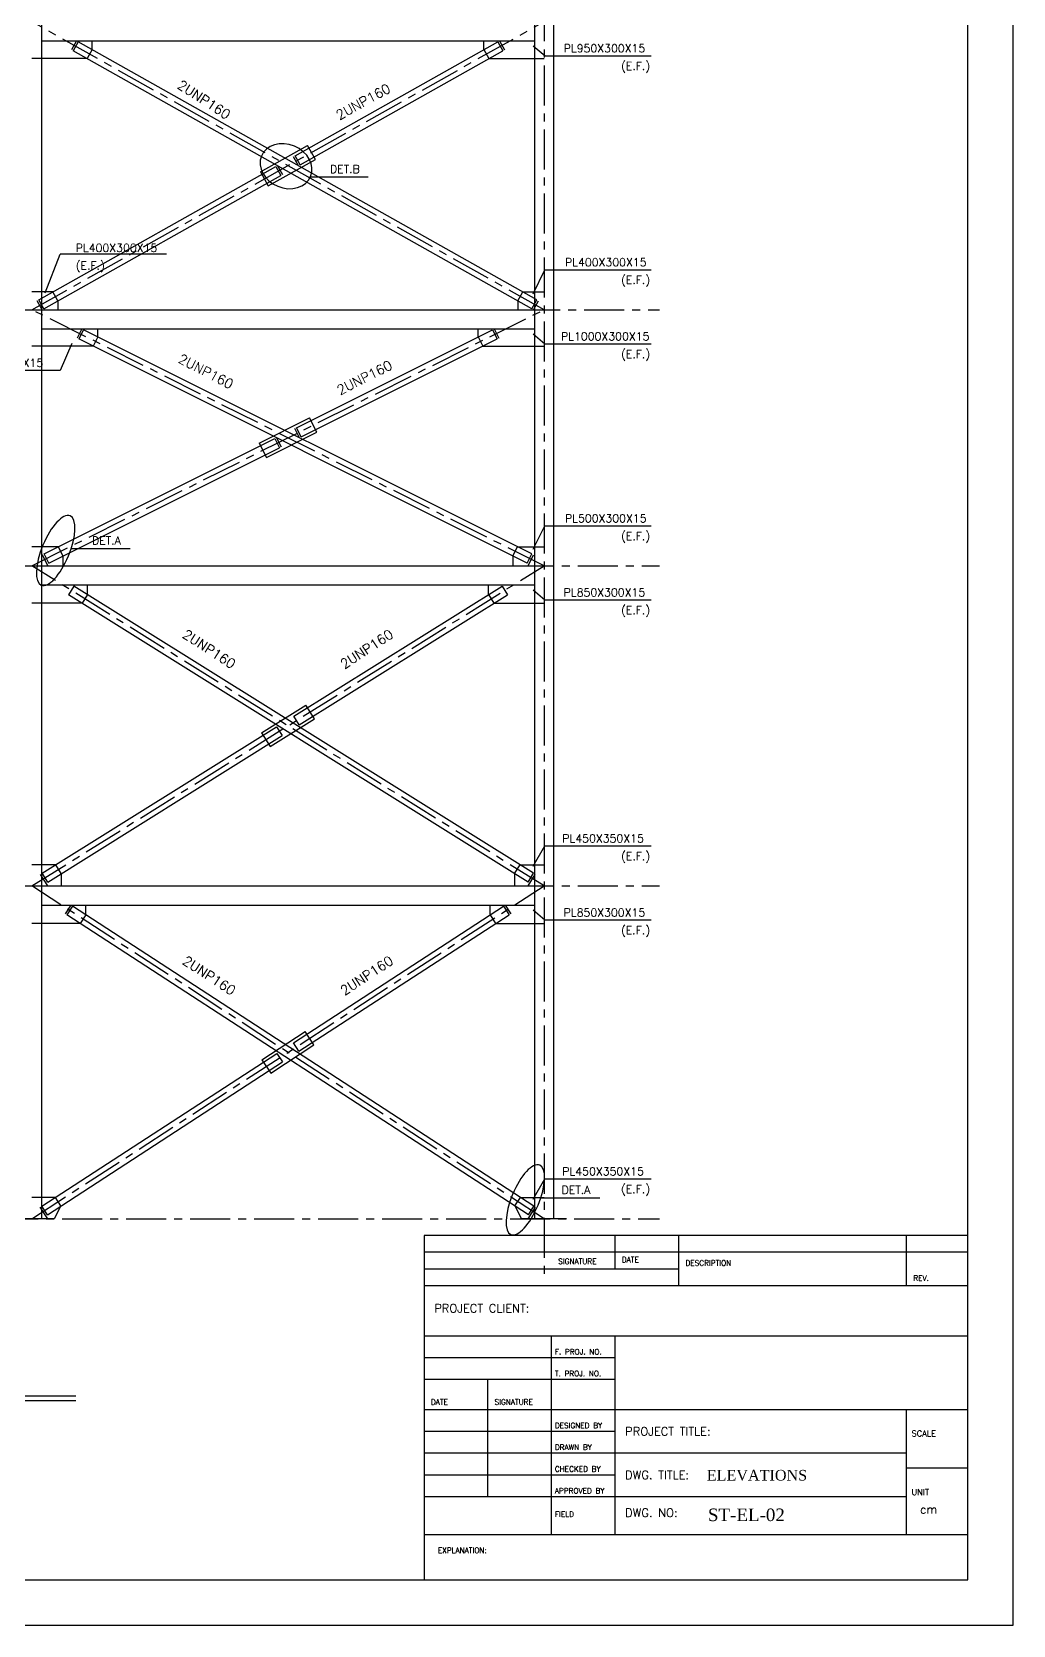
# Model space of a CAD drawing. Header units: inches. Extents: x 1387 to 2676, y -3554 to -2136.
# Drawn here: x 2549.06 to 2579.72, y -2976.87 to -2927.1 of the extents above; entities that cross this region are included whole.
import ezdxf
from ezdxf.enums import TextEntityAlignment as Align

# ---------------------------------------------------------------- set-up
doc = ezdxf.new("R2010")
doc.units = ezdxf.units.IN
doc.header["$MEASUREMENT"] = 0
doc.linetypes.add('CENTER', pattern=[2, 1.25, -0.25, 0.25, -0.25])
for name, color, linetype in [('1', 1, 'Continuous'), ('2Y', 2, 'Continuous'), ('3G', 3, 'Continuous'), ('6M', 6, 'Continuous'), ('AXE', 1, 'CENTER'), ('Layer4', 118, 'Continuous'), ('MEMBER TEXT', 7, 'Continuous')]:
    doc.layers.add(name, color=color, linetype=linetype)
doc.styles.add('ROMANC', font='TXT.shx')
doc.styles.add('ROMANS', font='ROMANS')
doc.styles.add('style1', font='times.ttf')

msp = doc.modelspace()

# ---------------------------------------------------------------- linework, layer by layer
at = {"layer": '1'}
for p, q in [((2561.31999673, -2964.70222438), (2561.31999673, -2975.45734189)), ((2561.31999673, -2964.70222438), (2561.31999673, -2974.04475834)), ((2578.30094543, -2964.70222438), (2561.31999673, -2964.70222438)), ((2567.28423837, -2965.74858256), (2567.28423837, -2964.70222438)), ((2569.27231892, -2966.27176165), (2569.27231892, -2964.70222438)), ((2576.38755456, -2966.27176165), (2576.38755456, -2964.70222438)), ((2578.30094543, -2965.22540347), (2561.31999673, -2965.22540347)), ((2569.27231892, -2965.74858256), (2561.31999673, -2965.74858256)), ((2578.30094543, -2966.27176165), (2561.31999673, -2966.27176165)), ((2578.30094543, -2967.84129893), (2561.31999673, -2967.84129893)), ((2565.29615783, -2974.04475834), (2565.29615783, -2967.84129893)), ((2567.28423837, -2974.04475834), (2567.28423837, -2967.84129893)), ((2567.28423837, -2968.52143175), (2561.31999673, -2968.52143175)), ((2567.28423837, -2969.20156456), (2561.31999673, -2969.20156456)), ((2563.30807728, -2972.8638182), (2563.30807728, -2969.20156456)), ((2567.28423837, -2970.14328693), (2561.31999673, -2970.14328693)), ((2578.30094543, -2970.14328693), (2567.28423837, -2970.14328693)), ((2576.38755456, -2974.04475834), (2576.38755456, -2970.14328693)), ((2567.28423837, -2970.82341975), (2561.31999673, -2970.82341975)), ((2576.38755456, -2971.50355257), (2561.31999673, -2971.50355257)), ((2578.30094543, -2971.97441375), (2576.38755456, -2971.97441375)), ((2567.28423837, -2972.18368538), (2561.31999673, -2972.18368538)), ((2567.28423837, -2972.8638182), (2561.31999673, -2972.8638182)), ((2576.38755456, -2972.8638182), (2567.28423837, -2972.8638182)), ((2561.31999673, -2974.04475834), (2578.30094543, -2974.04475834))]:
    msp.add_line(p, q, dxfattribs=at)
msp.add_lwpolyline([(2578.30094543, -2975.45734189), (2578.30094543, -2894.18899172), (2521.6679488, -2894.18899172), (2521.6679488, -2975.45734189)], close=True, dxfattribs=at)
at = {"layer": '2Y'}
for p, q in [((2564.7223532, -2927.53099994, 0.01479554), (2565.09256932, -2927.84267115, 0.01479554)), ((2565.09256932, -2927.84267115, 0.01479554), (2568.40963544, -2927.84280344, 0.01479554)), ((2557.76444748, -2931.62984741, 0.00742644), (2559.57233631, -2931.62984741, 0.00742644)), ((2549.48243559, -2935.24821217, -0.0004464), (2549.94875715, -2934.04686695, -0.0004464)), ((2553.26582327, -2934.04686695, -0.0004464), (2549.94875715, -2934.04686695, -0.0004464)), ((2564.72206728, -2935.28605535, -0.00032953), (2565.09232607, -2934.52761816, -0.00032953)), ((2565.09232607, -2934.52761816, -0.00032953), (2568.40939219, -2934.52775045, -0.00032953)), ((2564.72196938, -2936.53099993, -0.00032953), (2565.0921855, -2936.84267114, -0.00032953)), ((2550.31535376, -2936.83346915), (2549.94512521, -2937.67299264)), ((2565.0921855, -2936.84267114, -0.00032953), (2568.40925162, -2936.84280343, -0.00032953)), ((2549.94512521, -2937.67299264), (2546.62805909, -2937.67299264)), ((2564.71895186, -2943.26003279, -0.01532949), (2565.09197328, -2942.52761613, -0.01532949)), ((2565.09197328, -2942.52761613, -0.01532949), (2568.4090394, -2942.52774842, -0.01532949)), ((2550.29049676, -2943.23908737, -0.01457465), (2552.1377428, -2943.23908737, -0.01457465)), ((2564.72168397, -2944.53099992, -0.01532952), (2565.09190008, -2944.84267114, -0.01532952)), ((2565.09190008, -2944.84267114, -0.01532952), (2568.4089662, -2944.84280342, -0.01532952)), ((2564.72135441, -2953.16072935, -0.01532949), (2565.09160821, -2952.52761815, -0.01532949)), ((2565.09160821, -2952.52761815, -0.01532949), (2568.40867433, -2952.52775044, -0.01532949)), ((2564.72128515, -2954.53099991, -0.01532952), (2565.09150127, -2954.84267113, -0.01532952)), ((2565.09150127, -2954.84267113, -0.01532952), (2568.40856739, -2954.84280342, -0.01532952)), ((2564.72088323, -2963.56072921, -0.00032953), (2565.09113703, -2962.92761801, -0.00032953)), ((2565.09113703, -2962.92761801, -0.00032953), (2568.40820315, -2962.9277503, -0.00032953)), ((2564.96123963, -2963.52305418, -0.00004286), (2566.80848567, -2963.52305418, -0.00004286))]:
    msp.add_line(p, q, dxfattribs=at)
at = {"layer": '2Y', "extrusion": (0, 0, -1)}
msp.add_ellipse((2557.00310982, -2931.29670514, 0.00742644), major_axis=(0.76773116, -0.31833612), ratio=0.8162990064, start_param=-1.5707963268, end_param=4.7123889804, dxfattribs=at)
for centre in [(2549.80688076, -2943.30151484, -0.01457465), (2564.47762364, -2963.58548165, -0.00004286)]:
    msp.add_ellipse(centre, major_axis=(0.44980915, 1.08480463), ratio=0.3680028453, dxfattribs=at)
at = {"layer": '3G'}
for p, q in [((2549.36246243, -2901.47852927), (2549.36252155, -2964.17852927)), ((2564.76251171, -2901.47854436), (2564.76257083, -2964.17854436)), ((2565.36251171, -2901.47854436), (2565.36257083, -2964.17854436)), ((2549.36246368, -2927.37852927, 0.01512507), (2564.76253614, -2927.37852927, 0.03012503)), ((2550.5077808, -2927.40794495, 0.01369401), (2550.35089716, -2927.6868491, 0.01369401)), ((2564.68380561, -2935.74911359, 0.00020791), (2550.35089716, -2927.6868491, 0.01364498)), ((2564.84068926, -2935.47020944, 0.00020791), (2550.5077808, -2927.40794495, 0.01364498)), ((2550.94356853, -2927.65307565, 0.01369401), (2550.78668488, -2927.9319798, 0.01369401)), ((2550.94356853, -2927.65307565, 0.01369401), (2550.94356624, -2927.37852927, 0.01604126)), ((2557.28426985, -2930.97023379, 0.00770785), (2563.61721907, -2927.40793259, 0.01364498)), ((2557.44115402, -2931.24913764, 0.00770785), (2563.77410324, -2927.68683644, 0.01364498)), ((2563.18143181, -2927.65306411, 0.01369401), (2563.18143358, -2927.37851773, 0.01604126)), ((2563.18143181, -2927.65306411, 0.01369401), (2563.33831598, -2927.93196796, 0.01369401)), ((2563.61721907, -2927.40793259, 0.01369401), (2563.77410324, -2927.68683644, 0.01369401)), ((2550.78668488, -2927.9319798, 0.01369401), (2549.06246421, -2927.93198142, -0.00357451)), ((2563.33831598, -2927.93196796, 0.01369401), (2565.06253666, -2927.93196634, -0.00357451)), ((2556.20394222, -2931.47465963, 0.00673641), (2557.67593344, -2930.64666056, 0.0081164)), ((2557.92106496, -2931.08244782, 0.00765882), (2557.67593344, -2930.64666056, 0.00765882)), ((2556.44907374, -2931.91044689, 0.00673641), (2557.92106496, -2931.08244782, 0.0081164)), ((2557.44115402, -2931.24913764, 0.00765882), (2557.28426985, -2930.97023379, 0.00765882)), ((2549.28432582, -2935.47022411, 0.00020791), (2556.68385315, -2931.30796982, 0.00714496)), ((2549.44120999, -2935.74912796, 0.00020791), (2556.84073733, -2931.58687367, 0.00714496)), ((2556.20394222, -2931.47465963, 0.00719398), (2556.44907374, -2931.91044689, 0.00719398)), ((2556.68385315, -2931.30796982, 0.00719398), (2556.84073733, -2931.58687367, 0.00719398)), ((2549.72011308, -2935.22509259, 0.00015888), (2549.06255789, -2935.22509445, -0.00015178)), ((2549.44120999, -2935.74912796, 0.00015888), (2549.28432582, -2935.47022411, 0.00015888)), ((2549.87699725, -2935.50399644, 0.00015888), (2549.72011308, -2935.22509259, 0.00015888)), ((2549.87699725, -2935.50399644, 0.00015888), (2549.87701113, -2935.77854282, 0.01387494)), ((2564.24801789, -2935.50398289, 0.00015888), (2564.24800453, -2935.77852927, 0.01387494)), ((2564.24801789, -2935.50398289, 0.00015888), (2564.40490154, -2935.22507874, 0.00015888)), ((2564.40490154, -2935.22507874, 0.00015888), (2565.06245673, -2935.22507936, -0.00015178)), ((2564.68380561, -2935.74911359, 0.00015888), (2564.84068926, -2935.47020944, 0.00015888)), ((2549.36248858, -2935.77852927), (2564.76256103, -2935.77852927, 0.01499996)), ((2549.36248858, -2936.37852927), (2564.76256103, -2936.37852927, 0.01499996)), ((2550.67402776, -2936.40536212, -0.00139332), (2550.53091924, -2936.69157873, -0.00139332)), ((2564.53735084, -2943.69480457, -0.01457465), (2550.53091924, -2936.69157873, -0.00144364)), ((2564.68045946, -2943.40858801, -0.01457465), (2550.67402776, -2936.40536212, -0.00144364)), ((2551.12124123, -2936.62896917, -0.00139332), (2550.97813271, -2936.91518579, -0.00139332)), ((2551.12124123, -2936.62896917, -0.00139332), (2551.12125553, -2936.37852927, 0.01328689)), ((2557.33085197, -2939.46545144, -0.00718129), (2563.45102185, -2936.40536212, -0.00144364)), ((2557.47396, -2939.7516661, -0.00718129), (2563.59412128, -2936.69155956, -0.00144364)), ((2563.00380838, -2936.62896917, -0.00139332), (2563.00379408, -2936.37852927, 0.01328689)), ((2563.00380838, -2936.62896917, -0.00139332), (2563.14691689, -2936.91518579, -0.00139332)), ((2563.45102185, -2936.40536212, -0.00139332), (2563.59413036, -2936.69157873, -0.00139332)), ((2550.97813271, -2936.91518579, -0.00139332), (2549.06259447, -2936.9151876)), ((2563.14691689, -2936.91518579, -0.00139332), (2565.06245514, -2936.9151876)), ((2556.16362587, -2939.94844224, -0.00823783), (2557.73781605, -2939.16134602, -0.00676203)), ((2557.96142373, -2939.60855917, -0.00791919), (2557.73781605, -2939.16134602, -0.00708067)), ((2556.38723355, -2940.39565539, -0.00823783), (2557.96142373, -2939.60855917, -0.00676203)), ((2557.47396085, -2939.75166778, -0.00776826), (2557.33085193, -2939.46545137, -0.0072316)), ((2549.44460006, -2943.40860857, -0.01457465), (2556.6510888, -2939.8053337, -0.00781857)), ((2549.58769877, -2943.69480457, -0.01457465), (2556.79419764, -2940.09154997, -0.00781857)), ((2556.16362587, -2939.94844224, -0.00708066), (2556.38723355, -2940.39565539, -0.00791919)), ((2556.65108876, -2939.80533363, -0.0072316), (2556.79419768, -2940.09155005, -0.00776825)), ((2549.89180361, -2943.18498095, -0.01462496), (2549.06247859, -2943.18498174)), ((2549.58769877, -2943.69480457, -0.01477529), (2549.44459013, -2943.40858799, -0.01462496)), ((2550.03491224, -2943.47119752, -0.01477529), (2549.89180351, -2943.18498076, -0.01462496)), ((2550.03491224, -2943.47119752, -0.01477529), (2550.03491182, -2943.77852927, -0.01434501)), ((2564.09013737, -2943.47119752, -0.01477529), (2564.23324609, -2943.18498076, -0.01462496)), ((2564.09013737, -2943.47119752, -0.01477529), (2564.09013779, -2943.77852927, -0.01434501)), ((2564.233246, -2943.18498095, -0.01462496), (2565.06257102, -2943.18498174)), ((2564.53735084, -2943.69480457, -0.01477529), (2564.68045947, -2943.40858799, -0.01462496)), ((2549.36248858, -2943.77852927, -0.01499996), (2564.76256103, -2943.77852927)), ((2549.36248858, -2944.37852927, -0.01499996), (2564.76256103, -2944.37852927)), ((2550.37524347, -2944.41032926, -0.01499996), (2550.20564351, -2944.68168853, -0.01499996)), ((2564.7368093, -2953.3863303, -0.01499996), (2550.37524347, -2944.41032926, -0.01499996)), ((2550.79924233, -2944.67532921, -0.01499996), (2550.79924096, -2944.37852927, -0.01360054)), ((2557.24569155, -2948.47541102, -0.01499996), (2563.74980613, -2944.41032926, -0.01499996)), ((2563.32580728, -2944.67532921, -0.01499996), (2563.32580864, -2944.37852927, -0.01360054)), ((2563.74980613, -2944.41032926, -0.01499996), (2563.9194061, -2944.68168853, -0.01499996)), ((2550.62964236, -2944.94668848, -0.01499996), (2549.06248025, -2944.94668995)), ((2564.56720933, -2953.65768956, -0.01499996), (2550.20564351, -2944.68168853, -0.01499996)), ((2550.79924233, -2944.67532921, -0.01499996), (2550.62964236, -2944.94668848, -0.01499996)), ((2557.41529152, -2948.74677028, -0.01499996), (2563.9194061, -2944.68168853, -0.01499996)), ((2563.32580728, -2944.67532921, -0.01499996), (2563.49540724, -2944.94668848, -0.01499996)), ((2563.49540724, -2944.94668848, -0.01499996), (2565.06256936, -2944.94668995)), ((2556.23805924, -2948.99905042, -0.01499996), (2557.62199042, -2948.13409128, -0.01499996)), ((2557.88699036, -2948.55809013, -0.01499996), (2557.62199042, -2948.13409128, -0.01499996)), ((2556.50305919, -2949.42304928, -0.01499996), (2557.88699036, -2948.55809013, -0.01499996)), ((2557.41529152, -2948.74677028, -0.01499996), (2557.24569155, -2948.47541102, -0.01499996)), ((2549.38824031, -2953.3863303, -0.01499996), (2556.70975809, -2948.81037027, -0.01499996)), ((2549.55784027, -2953.65768956, -0.01499996), (2556.87935805, -2949.08172954, -0.01499996)), ((2556.23805924, -2948.99905042, -0.01499996), (2556.50305919, -2949.42304928, -0.01499996)), ((2556.70975809, -2948.81037027, -0.01499996), (2556.87935805, -2949.08172954, -0.01499996)), ((2549.81223916, -2953.12133035, -0.01499996), (2549.06239217, -2953.12131606)), ((2549.98183913, -2953.39268962, -0.00385264), (2549.81223916, -2953.12133035, -0.01499996)), ((2564.14321048, -2953.39268962, -0.00385264), (2564.31281044, -2953.12133035, -0.01499996)), ((2564.31281044, -2953.12133035, -0.01499996), (2565.06244464, -2953.12133115)), ((2549.55784027, -2953.65768956, -0.00385264), (2549.38824031, -2953.3863303, -0.01499996)), ((2549.98183913, -2953.39268962, -0.00385264), (2549.98184229, -2953.77852927, -0.00060326)), ((2564.14321048, -2953.39268962, -0.00385264), (2564.14320731, -2953.77852927, -0.00060326)), ((2564.56720933, -2953.65768956, -0.00385264), (2564.7368093, -2953.3863303, -0.01499996)), ((2549.36248858, -2953.77852927, -0.01499996), (2564.76256103, -2953.77852927)), ((2549.36248858, -2954.37852927, -0.01499996), (2564.76256103, -2954.37852927)), ((2550.32957394, -2954.41122866, -0.01394109), (2550.15517721, -2954.67953032, -0.01394109)), ((2564.74794987, -2963.78320766, -0.00037669), (2550.32957394, -2954.41122866, -0.01389393)), ((2550.74879528, -2954.68372354, -0.01394109), (2550.74880755, -2954.37852927, -0.0013503)), ((2557.23201788, -2958.67749199, -0.00774068), (2563.79547567, -2954.41122866, -0.01389393)), ((2563.37625432, -2954.68372354, -0.01394109), (2563.37624206, -2954.37852927, -0.0013503)), ((2563.79547567, -2954.41122866, -0.01394109), (2563.96987239, -2954.67953032, -0.01394109)), ((2550.57439856, -2954.9520252, -0.01394109), (2549.06261148, -2954.95202663)), ((2564.57355298, -2964.05150922, -0.00037669), (2550.15517721, -2954.67953032, -0.01389393)), ((2550.74879528, -2954.68372354, -0.01394109), (2550.57439856, -2954.9520252, -0.01394109)), ((2557.40641486, -2958.94579349, -0.00774068), (2563.96987239, -2954.67953032, -0.01389393)), ((2563.37625432, -2954.68372354, -0.01394109), (2563.55065105, -2954.9520252, -0.01394109)), ((2563.55065105, -2954.9520252, -0.01394109), (2565.06243813, -2954.95202663)), ((2556.25036425, -2959.20822735, -0.00686636), (2557.60219008, -2958.32953731, -0.0081337)), ((2557.87468536, -2958.7487584, -0.00719771), (2557.60219008, -2958.32953731, -0.00780236)), ((2549.37709974, -2963.78320766, -0.00037669), (2556.71863475, -2959.01119226, -0.00725938)), ((2556.52285953, -2959.62744844, -0.00686636), (2557.87468536, -2958.7487584, -0.0081337)), ((2556.71863475, -2959.01119226, -0.00769352), (2556.89303176, -2959.2794938, -0.00730655)), ((2557.40641486, -2958.94579349, -0.00730655), (2557.23201788, -2958.67749199, -0.00769352)), ((2549.55149662, -2964.05150922, -0.00037669), (2556.89303173, -2959.27949376, -0.00725939)), ((2556.25036425, -2959.20822735, -0.00780236), (2556.52285953, -2959.62744844, -0.00719771)), ((2549.7963209, -2963.51071249, -0.00032953), (2549.06249775, -2963.51071318)), ((2564.3287287, -2963.51071249, -0.00032953), (2565.06255185, -2963.51071318)), ((2549.55149662, -2964.05150922, -0.00008571), (2549.37709972, -2963.78320763, -0.00032953)), ((2549.97071797, -2963.77901433, -0.00008571), (2549.76249795, -2964.17852842)), ((2564.15433164, -2963.77901433, -0.00008571), (2564.36255166, -2964.17852842)), ((2564.57355298, -2964.05150922, -0.00008571), (2564.74794989, -2963.78320763, -0.00032953)), ((2549.76226373, -2964.17871901), (2548.36226374, -2964.17869109)), ((2565.76231302, -2964.17873409), (2564.36231302, -2964.17870618)), ((2540.14369063, -2969.85848327), (2550.44015847, -2969.85848327))]:
    msp.add_line(p, q, dxfattribs=at)
at = {"layer": '3G', "linetype": 'ByBlock'}
msp.add_line((2540.13086967, -2969.85848327), (2550.44015847, -2969.85848327), dxfattribs=at)
at = {"layer": '6M', "color": 4}
msp.add_line((2540.13086967, -2969.70791615), (2550.44015847, -2969.70791615), dxfattribs=at)
at = {"layer": 'AXE'}
for p, q in [((2565.06250331, -2898.14423345), (2565.06243086, -2966.03246499)), ((2565.06245603, -2935.77852892, -0.00007354), (2549.06246312, -2926.77852902, 0.01492642)), ((2549.06255963, -2935.77854401, -0.00007354), (2565.06253557, -2926.77851393, 0.01492642)), ((2550.45548628, -2927.37852927, 0.01369401), (2550.29860263, -2927.65743341, 0.01369401)), ((2563.66951354, -2927.37851681, 0.01369401), (2563.82639772, -2927.65742066, 0.01369401)), ((2557.38885955, -2931.27855342, 0.00765882), (2557.23197538, -2930.99964957, 0.00765882)), ((2556.73614762, -2931.27855404, 0.00719398), (2556.8930318, -2931.55745788, 0.00719398)), ((2549.38891552, -2935.77854374, 0.00015888), (2549.23203135, -2935.49963989, 0.00015888)), ((2564.73610014, -2935.77852927, 0.00015888), (2564.89298379, -2935.49962513, 0.00015888)), ((2524.31850739, -2935.77851418), (2568.67421002, -2935.77851418)), ((2549.06247915, -2943.77852927, -0.01499996), (2565.06245621, -2935.77852927)), ((2565.06257046, -2943.77852927, -0.01499996), (2549.0625934, -2935.77852927)), ((2550.62036214, -2936.37852927, -0.00139332), (2550.47725363, -2936.66474589, -0.00139332)), ((2563.50468746, -2936.37852927, -0.00139332), (2563.64779598, -2936.66474589, -0.00139332)), ((2557.42029527, -2939.77850071, -0.00776826), (2557.27718635, -2939.49228429, -0.0072316)), ((2556.70475434, -2939.77850071, -0.0072316), (2556.84786325, -2940.06471712, -0.00776825)), ((2549.56247915, -2943.77852927, -0.01480517), (2549.39092453, -2943.43542086, -0.01462496)), ((2564.56257046, -2943.77852927, -0.01480517), (2564.73412508, -2943.43542086, -0.01462496)), ((2524.11850739, -2943.77851418, -0.01499996), (2568.67421002, -2943.77851418, -0.01499996)), ((2565.06243923, -2953.77852927, -0.01499996), (2549.06247915, -2943.77852927, -0.01499996)), ((2549.06261037, -2953.77852927, -0.01499996), (2565.06257046, -2943.77852927, -0.01499996)), ((2549.56261037, -2953.77852927, -0.00019492), (2549.33736045, -2953.41813029, -0.01499996)), ((2564.56243923, -2953.77852927, -0.00019492), (2564.78768916, -2953.41813029, -0.01499996)), ((2524.11850739, -2953.77851418, -0.01499996), (2568.67421002, -2953.77851418, -0.01499996)), ((2549.06249838, -2964.17852927), (2565.06243923, -2953.77852927, -0.01499996)), ((2565.06255122, -2964.17852927), (2549.06261037, -2953.77852927, -0.01499996)), ((2550.27926738, -2954.37852927, -0.01394109), (2550.10487065, -2954.64683093, -0.01394109)), ((2563.84578223, -2954.37852927, -0.01394109), (2564.02017896, -2954.64683093, -0.01394109)), ((2549.97071797, -2963.77901433, -0.00008571), (2549.7963209, -2963.51071249, -0.00032953)), ((2564.15433164, -2963.77901433, -0.00008571), (2564.3287287, -2963.51071249, -0.00032953)), ((2549.56249838, -2964.17852863), (2549.32679317, -2963.81590704, -0.00032953)), ((2564.56255122, -2964.17852863), (2564.79825643, -2963.81590704, -0.00032953)), ((2524.00699781, -2964.17851418), (2568.67421002, -2964.17851418))]:
    msp.add_line(p, q, dxfattribs=at)
at = {"layer": 'Layer4'}
msp.add_lwpolyline([(2520.25212388, -2892.77316681), (2520.25212388, -2976.87316681), (2579.71677035, -2976.87316681), (2579.71677035, -2892.77316681)], close=True, dxfattribs=at)

# ---------------------------------------------------------------- texts
at = {"layer": '1'}
for s, height, style, p in [('SIGNATURE', 0.167417309, 'ROMANS', (2565.50542946, -2965.59162883)), ('DATE', 0.167417309, 'ROMANS', (2567.49351001, -2965.53931093)), ('DESCRIPTION', 0.1674173092, 'ROMANS', (2569.48159056, -2965.64394674)), ('REV.', 0.167417309, 'ROMANS', (2576.5968262, -2966.11480793)), ('PROJECT CLIENT:', 0.2615895456, 'ROMANS', (2561.63390419, -2967.10611035)), ('F. PROJ. NO.', 0.1674173092, 'ROMANS', (2565.40079365, -2968.41679593)), ('T. PROJ. NO.', 0.1674173092, 'ROMANS', (2565.40079365, -2969.09692875)), ('DATE', 0.167417309, 'ROMANS', (2561.52926837, -2969.9863332)), ('SIGNATURE', 0.167417309, 'ROMANS', (2563.51734892, -2969.9863332)), ('DESIGNED BY', 0.1674173092, 'ROMANS', (2565.40079365, -2970.71878393)), ('PROJECT TITLE:', 0.2615895456, 'ROMANS', (2567.59814583, -2970.95042733)), ('SCALE', 0.188344473, 'ROMANS', (2576.54450829, -2970.98037347)), ('DRAWN BY', 0.167417309, 'ROMANS', (2565.40079365, -2971.39891675)), ('CHECKED BY', 0.167417309, 'ROMANS', (2565.40079365, -2972.07904957)), ('ELEVATIONS', 0.333526671, 'style1', (2570.14730268, -2972.35683849)), ('DWG. TITLE:', 0.2615895456, 'ROMANS', (2567.59814583, -2972.31069297)), ('APPROVED BY', 0.1674173092, 'ROMANS', (2565.40079365, -2972.75918238)), ('UNIT', 0.188344473, 'ROMANS', (2576.54450829, -2972.81150029)), ('FIELD', 0.167417309, 'ROMANS', (2565.40079365, -2973.49163311)), ('DWG. NO:', 0.261589546, 'ROMANS', (2567.59814583, -2973.49163311)), ('ST-EL-02', 0.392384318, 'style1', (2570.18199682, -2973.62351899)), ('cm', 0.261589546, 'ROMANS', (2576.80609783, -2973.38699729)), ('EXPLANATION:', 0.1674173092, 'ROMANS', (2561.74409658, -2974.62037219))]:
    msp.add_text(s, height=height, dxfattribs=dict(at, style=style)).set_placement(p)
at = {"layer": '2Y', "style": 'ROMANC'}
for s, p in [('DET.B', (2558.37493175, -2931.50863313, 0.00742644)), ('DET.A', (2550.94033823, -2943.11787309, -0.01457465)), ('DET.A', (2565.61108111, -2963.40183989, -0.00004286))]:
    msp.add_text(s, height=0.249999306, dxfattribs=at).set_placement(p)
at = {"layer": '3G', "style": 'ROMANC'}
for s, height, p in [('PL950X300X15', 0.2499993062, (2565.67508476, -2927.73656426, 0.01479554)), ('(E.F.)', 0.249999306, (2567.46672439, -2928.28992181, 0.01479554)), ('PL400X300X15', 0.2499993062, (2565.71650806, -2934.42151293, -0.00032953)), ('(E.F.)', 0.249999306, (2567.46648114, -2934.97486883, -0.00032953)), ('PL1000X300X15', 0.2499993062, (2565.59136784, -2936.73656092, -0.00032953)), ('(E.F.)', 0.249999306, (2567.46634057, -2937.28992181, -0.00032953)), ('PL500X300X15', 0.2499993062, (2565.71615527, -2942.4215109, -0.01532949)), ('(E.F.)', 0.249999306, (2567.46612835, -2942.9748668, -0.01532949)), ('PL850X300X15', 0.2499993062, (2565.67441553, -2944.73656424, -0.01532952)), ('(E.F.)', 0.249999306, (2567.46605515, -2945.2899218, -0.01532952)), ('PL450X350X15', 0.2499993062, (2565.6324571, -2952.42150959, -0.01532949)), ('(E.F.)', 0.249999306, (2567.46576328, -2952.97486881, -0.01532949)), ('PL850X300X15', 0.2499993062, (2565.67401671, -2954.73656423, -0.01532952)), ('(E.F.)', 0.249999306, (2567.46565634, -2955.28992179, -0.01532952)), ('PL450X350X15', 0.2499993062, (2565.63198592, -2962.82150945, -0.00032953)), ('(E.F.)', 0.249999306, (2567.4652921, -2963.37486867, -0.00032953))]:
    msp.add_text(s, height=height, rotation=359.997714969, dxfattribs=at).set_placement(p)
for s, height, p in [('PL400X300X15', 0.2499993062, (2550.43165464, -2933.97411901, -0.0004464)), ('(E.F.)', 0.249999306, (2550.43165464, -2934.52740511, -0.0004464)), ('PL1000X300X15', 0.2499993062, (2546.65428818, -2937.56686252))]:
    msp.add_text(s, height=height, dxfattribs=at).set_placement(p)
at = {"layer": 'MEMBER TEXT', "color": 3, "ltscale": 2, "style": 'ROMANS'}
for rotation, p in [(326.784899528, (2554.31017515, -2929.41789523, 0.00742644)), (28.829649966, (2559.52892644, -2929.48975265, 0.00742644)), (332.495366971, (2554.38955701, -2937.92064098, -0.00749998)), (26.688858349, (2559.56227688, -2938.11247932, -0.00749998)), (326.784899528, (2554.47040748, -2946.58011401, -0.01499996)), (33.215271308, (2559.65486922, -2946.58010629, -0.01499996)), (326.784899528, (2554.47035148, -2956.78007301, -0.00749998)), (33.215271308, (2559.65481323, -2956.78006528, -0.00749998))]:
    msp.add_text('2UNP160', height=0.3, rotation=rotation, dxfattribs=at).set_placement(p, align=Align.BOTTOM_CENTER)

doc.saveas('drawing.dxf')
